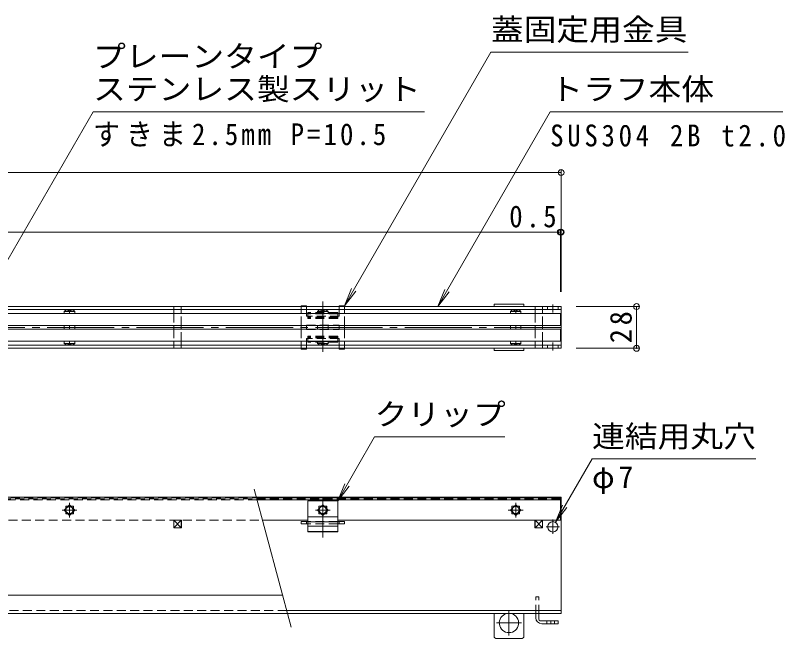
# Model space of a CAD drawing. Units: millimetres at full size, sheet at 1:5; details may follow other scales. Extents: x -825 to 917, y -685 to 646.
# Drawn here: x 135 to 651, y 228 to 646 of the extents above; entities that cross this region are included whole.
import ezdxf
from ezdxf.enums import TextEntityAlignment as Align

# ---------------------------------------------------------------- set-up
doc = ezdxf.new("R2010")
doc.units = ezdxf.units.MM
doc.header["$LTSCALE"] = 5
doc.header["$PDMODE"] = 32
doc.header["$PDSIZE"] = 4
for name, pattern in [('CHAIN1', [8, 5, -1, 1, -1]), ('CHAIN2', [12, 9, -1, 1, -1]), ('DASHED1', [1.8, 1.2, -0.6])]:
    doc.linetypes.add(name, pattern=pattern)
for name, color, linetype, lineweight in [('E-0_通り芯', 4, 'Continuous', 9), ('E-1_躯体', 3, 'Continuous', 9), ('E-2_仕上', 3, 'Continuous', 9), ('E-3_寸法', 6, 'Continuous', 9), ('E-4_文字', 7, 'Continuous', 9), ('E-5_建具', 7, 'Continuous', 9), ('E-7_木断面', 5, 'Continuous', 5), ('E-8_ハッチ', 4, 'DASHED1', 9), ('E-A_インテリア', 1, 'Continuous', 5)]:
    doc.layers.add(name, color=color, linetype=linetype, lineweight=lineweight)
doc.styles.add('ＭＳ ゴシック', font='')
doc.styles.get('ＭＳ ゴシック').set_extended_font_data('MS Gothic')

msp = doc.modelspace()

# ---------------------------------------------------------------- linework, layer by layer
at = {"layer": 'E-0_通り芯'}
for p, q in [((-499, 450.946), (501, 450.946)), ((501, 450.946), (501, 422.946)), ((-499, 448.946), (501, 448.946)), ((-499, 424.946), (501, 424.946)), ((501, 422.946), (-499, 422.946)), ((-499, 322.946), (501, 322.946)), ((501, 322.946), (501, 244.743)), ((5.975, 257.086), (313.947, 257.086)), ((10.975, 244.743), (501, 244.743)), ((316.718, 246.743), (501, 246.743))]:
    msp.add_line(p, q, dxfattribs=at)
at = {"layer": 'E-0_通り芯', "linetype": 'DASHED1'}
for p, q in [((491.952, 450.946), (491.952, 448.946)), ((498.952, 450.946), (498.952, 448.946)), ((491.952, 422.946), (491.952, 424.946)), ((498.952, 422.946), (498.952, 424.946)), ((316.718, 246.743), (10.975, 246.743))]:
    msp.add_line(p, q, dxfattribs=at)
at = {"layer": 'E-0_通り芯', "linetype": 'CHAIN1'}
for p, q in [((495.452, 452.396), (495.452, 447.042)), ((495.452, 421.496), (495.452, 426.85)), ((495.453, 308.004), (495.453, 298.337)), ((490.954, 303.021), (499.905, 303.021))]:
    msp.add_line(p, q, dxfattribs=at)
at = {"layer": 'E-0_通り芯', "linetype": 'CHAIN2'}
msp.add_line((501, 436.946), (-499, 436.946), dxfattribs=at)
at = {"layer": 'E-0_通り芯'}
for points in [[(240.92, 302.446), (246.07, 302.446), (246.07, 307.596), (240.92, 307.596)], [(483.42, 302.446), (488.57, 302.446), (488.57, 307.596), (483.42, 307.596)]]:
    msp.add_lwpolyline(points, close=True, dxfattribs=at)
msp.add_circle((495.453, 303.021), 3.5, dxfattribs=at)
at = {"layer": 'E-1_躯体', "linetype": 'DASHED1'}
for p, q in [((241, 448.946), (241, 450.946)), ((246, 448.946), (246, 450.946)), ((483.5, 448.946), (483.5, 450.946)), ((488.5, 448.946), (488.5, 450.946)), ((241, 446.196), (241, 438.196)), ((246, 438.196), (246, 446.196)), ((483.5, 446.196), (483.5, 438.196)), ((488.5, 438.196), (488.5, 446.196)), ((241, 435.696), (241, 427.696)), ((246, 427.696), (246, 435.696)), ((483.5, 435.696), (483.5, 427.696)), ((488.5, 427.696), (488.5, 435.696)), ((241, 424.946), (241, 422.946)), ((246, 424.946), (246, 422.946)), ((483.5, 424.946), (483.5, 422.946)), ((488.5, 424.946), (488.5, 422.946))]:
    msp.add_line(p, q, dxfattribs=at)
at = {"layer": 'E-1_躯体'}
for p, q in [((241, 446.196), (241, 448.946)), ((246, 446.196), (246, 448.946)), ((483.5, 446.196), (483.5, 448.946)), ((488.5, 446.196), (488.5, 448.946)), ((241, 435.696), (241, 438.196)), ((246, 435.696), (246, 438.196)), ((483.5, 435.696), (483.5, 438.196)), ((488.5, 435.696), (488.5, 438.196)), ((241, 424.946), (241, 427.696)), ((246, 424.946), (246, 427.696)), ((483.5, 424.946), (483.5, 427.696)), ((488.5, 424.946), (488.5, 427.696)), ((246, 307.446), (241, 302.446)), ((241, 307.446), (246, 302.446)), ((488.5, 307.446), (483.5, 302.446)), ((483.5, 307.446), (488.5, 302.446))]:
    msp.add_line(p, q, dxfattribs=at)
for points in [[(241, 302.446), (246, 302.446), (246, 307.446), (241, 307.446)], [(483.5, 302.446), (488.5, 302.446), (488.5, 307.446), (483.5, 307.446)]]:
    msp.add_lwpolyline(points, close=True, dxfattribs=at)
at = {"layer": 'E-2_仕上', "color": 2}
for p, q in [((-498.5, 446.196), (500.5, 446.196)), ((500.5, 446.196), (500.5, 438.196)), ((500.5, 438.196), (-498.5, 438.196)), ((-498.5, 435.696), (500.5, 435.696)), ((500.5, 435.696), (500.5, 427.696)), ((-498.5, 427.696), (500.5, 427.696)), ((296.433, 322.446), (500.5, 322.446)), ((500.5, 321.046), (296.809, 321.046)), ((500.5, 322.446), (500.5, 307.446)), ((469.565, 316.846), (467.9, 316.846)), ((467.9, 316.846), (467.9, 315.181)), ((473.1, 316.846), (471.435, 316.846)), ((473.1, 315.181), (473.1, 316.846)), ((467.9, 313.311), (467.9, 311.646)), ((467.9, 311.646), (469.565, 311.646)), ((471.435, 311.646), (473.1, 311.646)), ((473.1, 311.646), (473.1, 313.311)), ((300.453, 307.446), (331, 307.446)), ((351, 307.446), (500.5, 307.446))]:
    msp.add_line(p, q, dxfattribs=at)
at = {"layer": 'E-2_仕上'}
for p, q in [((168.65, 448.696), (167.465, 447.696)), ((167.465, 447.696), (167.465, 446.196)), ((174.536, 447.696), (167.465, 447.696)), ((168.65, 448.696), (173.35, 448.696)), ((171, 447.696), (171, 446.196)), ((173.35, 448.696), (174.536, 447.696)), ((174.536, 447.696), (174.536, 446.196)), ((338.65, 448.696), (337.465, 447.696)), ((337.465, 447.696), (337.465, 446.196)), ((337.465, 447.696), (344.536, 447.696)), ((343.35, 448.696), (338.65, 448.696)), ((341, 447.696), (341, 446.196)), ((343.35, 448.696), (344.536, 447.696)), ((344.536, 447.696), (344.536, 446.196)), ((468.15, 448.696), (466.964, 447.696)), ((466.964, 447.696), (466.964, 446.196)), ((474.036, 447.696), (466.964, 447.696)), ((468.15, 448.696), (472.85, 448.696)), ((470.5, 447.696), (470.5, 446.196)), ((472.85, 448.696), (474.036, 447.696)), ((474.036, 447.696), (474.036, 446.196)), ((167.465, 435.696), (167.465, 438.196)), ((171, 438.196), (171, 435.696)), ((174.536, 435.696), (174.536, 438.196)), ((337.465, 435.696), (337.465, 438.196)), ((341, 438.196), (341, 435.696)), ((344.536, 435.696), (344.536, 438.196)), ((466.964, 435.696), (466.964, 438.196)), ((470.5, 438.196), (470.5, 435.696)), ((474.036, 435.696), (474.036, 438.196)), ((167.465, 426.196), (167.465, 427.696)), ((174.536, 426.196), (167.465, 426.196)), ((168.65, 425.196), (167.465, 426.196)), ((168.65, 425.196), (173.35, 425.196)), ((171, 426.196), (171, 427.696)), ((173.35, 425.196), (174.536, 426.196)), ((174.536, 426.196), (174.536, 427.696)), ((337.465, 426.196), (337.465, 427.696)), ((337.465, 426.196), (344.536, 426.196)), ((338.65, 425.196), (337.465, 426.196)), ((343.35, 425.196), (338.65, 425.196)), ((341, 426.196), (341, 427.696)), ((343.35, 425.196), (344.536, 426.196)), ((344.536, 426.196), (344.536, 427.696)), ((466.964, 426.196), (466.964, 427.696)), ((474.036, 426.196), (466.964, 426.196)), ((468.15, 425.196), (466.964, 426.196)), ((468.15, 425.196), (472.85, 425.196)), ((470.5, 426.196), (470.5, 427.696)), ((472.85, 425.196), (474.036, 426.196)), ((474.036, 426.196), (474.036, 427.696)), ((470.5, 317.781), (466.964, 314.246)), ((474.036, 314.246), (470.5, 317.781))]:
    msp.add_line(p, q, dxfattribs=at)
at = {"layer": 'E-2_仕上', "color": 2, "linetype": 'DASHED1'}
for p, q in [((-498.5, 322.446), (296.433, 322.446)), ((500.5, 321.746), (-498.5, 321.746)), ((296.809, 321.046), (-498.5, 321.046)), ((170.065, 316.846), (168.4, 316.846)), ((168.4, 316.846), (168.4, 315.181)), ((173.6, 316.846), (171.935, 316.846)), ((173.6, 315.181), (173.6, 316.846)), ((338.398, 315.181), (338.398, 316.846)), ((341.934, 316.846), (343.599, 316.846)), ((343.599, 316.846), (343.599, 315.181)), ((168.4, 313.311), (168.4, 311.646)), ((168.4, 311.646), (170.065, 311.646)), ((171.935, 311.646), (173.6, 311.646)), ((173.6, 311.646), (173.6, 313.311)), ((338.398, 311.646), (338.398, 313.311)), ((340.063, 311.646), (338.398, 311.646)), ((343.599, 311.646), (341.934, 311.646)), ((343.599, 313.311), (343.599, 311.646)), ((-329, 307.446), (300.453, 307.446))]:
    msp.add_line(p, q, dxfattribs=at)
at = {"layer": 'E-2_仕上', "linetype": 'DASHED1'}
for p, q in [((171, 317.781), (167.465, 314.246)), ((174.536, 314.246), (171, 317.781)), ((167.465, 314.246), (171, 310.71)), ((171, 310.71), (174.536, 314.246))]:
    msp.add_line(p, q, dxfattribs=at)
at = {"layer": 'E-2_仕上', "color": 2, "linetype": 'CHAIN2'}
for p, q in [((171, 309.296), (171, 319.196)), ((340.998, 309.296), (340.998, 319.196)), ((470.5, 309.296), (470.5, 319.196)), ((175.95, 314.246), (166.05, 314.246)), ((336.048, 314.246), (345.948, 314.246)), ((475.45, 314.246), (465.55, 314.246))]:
    msp.add_line(p, q, dxfattribs=at)
at = {"layer": 'E-2_仕上'}
msp.add_lwpolyline([(344.534, 314.246), (340.998, 310.71), (337.463, 314.246), (340.998, 317.781)], close=True, dxfattribs=at)
msp.add_lwpolyline([(466.964, 314.246), (470.5, 310.71), (474.036, 314.246)], dxfattribs=at)
at = {"layer": 'E-2_仕上', "linetype": 'DASHED1'}
msp.add_circle((171, 314.246), 2.35, dxfattribs=at)
at = {"layer": 'E-2_仕上'}
for centre in [(340.998, 314.246), (470.5, 314.246)]:
    msp.add_circle(centre, 2.35, dxfattribs=at)
for centre, radius, start, end in [((168.597, 445.31), 3.386, 44.79445, 89.10294), ((173.403, 445.31), 3.386, 90.89706, 135.20555), ((338.597, 445.31), 3.386, 44.79445, 89.10294), ((343.403, 445.31), 3.386, 90.89706, 135.20555), ((468.097, 445.31), 3.386, 44.79445, 89.10294), ((472.903, 445.31), 3.386, 90.89706, 135.20555), ((168.597, 428.582), 3.386, 270.89706, 315.20555), ((173.403, 428.582), 3.386, 224.79445, 269.10294), ((338.597, 428.582), 3.386, 270.89706, 315.20555), ((343.403, 428.582), 3.386, 224.79445, 269.10294), ((468.097, 428.582), 3.386, 270.89706, 315.20555), ((472.903, 428.582), 3.386, 224.79445, 269.10294), ((340.998, 314.246), 2.55, 146.36488, 213.63512), ((340.998, 314.246), 2.55, 56.36488, 123.63512), ((340.998, 314.246), 2.55, 326.36488, 33.63512), ((470.5, 314.246), 2.55, 146.36488, 213.63512), ((470.5, 314.246), 2.55, 56.36488, 123.63512), ((470.5, 314.246), 2.55, 326.36488, 33.63512), ((340.998, 314.246), 2.55, 236.36488, 303.63512), ((470.5, 314.246), 2.55, 236.36488, 303.63512)]:
    msp.add_arc(centre, radius, start, end, dxfattribs=at)
at = {"layer": 'E-2_仕上', "linetype": 'DASHED1'}
for start, end in [(146.36488, 213.63512), (56.36488, 123.63512), (326.36488, 33.63512), (236.36488, 303.63512)]:
    msp.add_arc((171, 314.246), 2.55, start, end, dxfattribs=at)
at = {"layer": 'E-3_寸法', "linetype": 'DASHED1'}
for p, q in [((485.995, 255.946), (483.995, 255.946)), ((483.995, 244.743), (483.995, 255.946)), ((485.995, 244.743), (485.995, 255.946))]:
    msp.add_line(p, q, dxfattribs=at)
at = {"layer": 'E-3_寸法'}
for p, q in [((483.995, 241.946), (483.995, 244.743)), ((485.995, 240.946), (485.995, 244.743)), ((487.995, 237.946), (498.995, 237.946)), ((491.495, 239.946), (491.495, 237.946)), ((496.495, 239.946), (496.495, 237.946))]:
    msp.add_line(p, q, dxfattribs=at)
at = {"layer": 'E-3_寸法', "linetype": 'CHAIN2'}
msp.add_line((493.995, 239.946), (493.995, 237.946), dxfattribs=at)
at = {"layer": 'E-3_寸法'}
msp.add_lwpolyline([(486.995, 239.946), (498.995, 239.946), (498.995, 237.946)], dxfattribs=at)
for centre, radius in [((487.995, 241.946), 4), ((486.995, 240.946), 1)]:
    msp.add_arc(centre, radius, 180, 270, dxfattribs=at)
at = {"layer": 'E-4_文字'}
for p, q in [((501, 542.446), (501, 460.946)), ((-501, 540.946), (501, 540.946)), ((500.5, 500.946), (-498.5, 500.946)), ((500.5, 502.446), (500.5, 460.946)), ((500.5, 500.946), (501, 500.946)), ((553.123, 450.946), (511, 450.946)), ((551.623, 450.946), (551.623, 422.946)), ((553.123, 422.946), (511, 422.946))]:
    msp.add_line(p, q, dxfattribs=at)
for p in [(501, 540.946), (500.5, 500.946), (501, 500.946), (551.623, 450.946), (551.623, 422.946)]:
    msp.add_point(p, dxfattribs=at)
at = {"layer": 'E-5_建具'}
for p, q in [((453.843, 621.781), (355.5, 451.446)), ((453.843, 621.781), (586.343, 621.781)), ((186.783, 581.781), (108.502, 446.196)), ((186.783, 581.781), (409.283, 581.781)), ((493.66, 581.781), (418.123, 450.946)), ((493.66, 581.781), (649.91, 581.781)), ((355.5, 451.446), (360.284, 462.994)), ((355.5, 451.446), (363.11, 461.363)), ((418.123, 450.946), (422.906, 462.494)), ((418.123, 450.946), (425.732, 460.863)), ((375.81, 363.418), (351, 320.446)), ((375.81, 363.418), (463.31, 363.418)), ((521.762, 348.591), (497.203, 306.052)), ((521.762, 348.591), (631.762, 348.591)), ((351, 320.446), (355.783, 331.994)), ((294.837, 328.404), (319.691, 235.649)), ((351, 320.446), (358.609, 330.363)), ((497.203, 306.052), (501.986, 317.6)), ((497.203, 306.052), (504.812, 315.969))]:
    msp.add_line(p, q, dxfattribs=at)
at = {"layer": 'E-7_木断面', "linetype": 'DASHED1'}
for p, q in [((326.5, 448.946), (326.5, 451.446)), ((330, 448.946), (330, 450.946)), ((352, 450.946), (352, 448.946)), ((355.5, 450.946), (355.5, 448.946)), ((326.5, 438.196), (326.5, 446.196)), ((330, 446.196), (330, 444.446)), ((352, 444.446), (330, 444.446)), ((352, 444.446), (352, 446.196)), ((355.5, 438.196), (355.5, 446.196)), ((326.5, 435.696), (326.5, 427.696)), ((330, 438.446), (330, 438.196)), ((330, 438.446), (352, 438.446)), ((330, 435.446), (330, 435.696)), ((330, 435.446), (352, 435.446)), ((352, 438.196), (352, 438.446)), ((352, 435.446), (352, 435.696)), ((355.5, 435.696), (355.5, 427.696)), ((330, 427.696), (330, 429.446)), ((352, 429.446), (330, 429.446)), ((352, 427.696), (352, 429.446)), ((326.5, 422.946), (326.5, 424.946)), ((330, 422.946), (330, 424.946)), ((352, 422.946), (352, 424.946)), ((355.5, 422.946), (355.5, 424.946)), ((351, 306.546), (331, 306.546)), ((351, 305.046), (331, 305.046))]:
    msp.add_line(p, q, dxfattribs=at)
at = {"layer": 'E-7_木断面'}
for p, q in [((326.5, 451.446), (326.5, 450.946)), ((326.5, 451.446), (330, 451.446)), ((330, 451.446), (330, 450.946)), ((352, 451.446), (352, 450.946)), ((352, 451.446), (355.5, 451.446)), ((355.5, 451.446), (355.5, 450.946)), ((326.5, 448.946), (326.5, 446.196)), ((330, 448.946), (330, 446.196)), ((352, 448.946), (352, 446.196)), ((355.5, 448.946), (355.5, 446.196)), ((326.5, 438.196), (326.5, 435.696)), ((330, 438.196), (330, 435.696)), ((352, 435.696), (352, 438.196)), ((355.5, 438.196), (355.5, 435.696)), ((326.5, 427.696), (326.5, 424.946)), ((330, 427.696), (330, 424.946)), ((352, 427.696), (352, 424.946)), ((355.5, 427.696), (355.5, 424.946)), ((326.5, 422.946), (326.5, 422.446)), ((326.5, 422.446), (330, 422.446)), ((330, 422.946), (330, 422.446)), ((352, 422.946), (352, 422.446)), ((352, 422.446), (355.5, 422.446)), ((355.5, 422.946), (355.5, 422.446)), ((326.5, 306.546), (326.5, 305.046)), ((330, 306.546), (326.5, 306.546)), ((330, 305.046), (326.5, 305.046)), ((331, 306.546), (330, 306.546)), ((330, 306.546), (330, 305.046)), ((331, 305.046), (330, 305.046)), ((355.5, 306.546), (351, 306.546)), ((352, 305.046), (351, 305.046)), ((352, 306.546), (352, 305.046)), ((355.5, 305.046), (352, 305.046)), ((355.5, 306.546), (355.5, 305.046))]:
    msp.add_line(p, q, dxfattribs=at)
at = {"layer": 'E-7_木断面', "linetype": 'CHAIN2'}
msp.add_line((341, 420.44), (341, 454.439), dxfattribs=at)
at = {"layer": 'E-8_ハッチ'}
for p, q in [((331, 442.896), (331, 446.945)), ((351, 446.945), (331, 446.945)), ((351, 446.473), (331, 446.473)), ((351, 446.445), (331, 446.445)), ((351, 446.077), (331, 446.077)), ((351, 442.896), (351, 446.945)), ((351, 443.894), (331, 443.894)), ((351, 443.394), (331, 443.394)), ((351, 443.249), (331, 443.249)), ((351, 442.896), (331, 442.896)), ((331, 430.996), (331, 426.947)), ((351, 430.996), (331, 430.996)), ((351, 430.642), (331, 430.642)), ((351, 430.497), (331, 430.497)), ((351, 429.997), (331, 429.997)), ((351, 430.996), (351, 426.947)), ((351, 427.815), (331, 427.815)), ((351, 426.947), (331, 426.947)), ((338.4, 316.846), (340.065, 316.846))]:
    msp.add_line(p, q, dxfattribs=at)
at = {"layer": 'E-8_ハッチ', "linetype": 'Continuous'}
for p, q in [((351, 427.419), (331, 427.419)), ((331, 320.446), (351, 320.446)), ((331, 320.446), (331, 299.608)), ((351, 320.446), (351, 299.608)), ((338.398, 316.846), (340.063, 316.846)), ((338.4, 316.846), (338.4, 315.181)), ((341.935, 316.846), (343.6, 316.846)), ((343.6, 316.846), (343.6, 315.181)), ((341.935, 311.646), (343.6, 311.646)), ((343.6, 313.31), (343.6, 311.646)), ((331, 309.818), (351, 309.818)), ((331, 306.446), (351, 306.446)), ((331, 303.423), (351, 303.423)), ((331, 299.962), (351, 299.962)), ((331, 299.608), (351, 299.608))]:
    msp.add_line(p, q, dxfattribs=at)
at = {"layer": 'E-8_ハッチ', "linetype": 'CHAIN2'}
msp.add_line((341, 322.382), (341, 295.832), dxfattribs=at)
at = {"layer": 'E-8_ハッチ', "linetype": 'Continuous'}
msp.add_lwpolyline([(338.4, 313.311), (338.4, 311.646), (340.064, 311.646)], dxfattribs=at)
at = {"layer": 'E-A_インテリア'}
for p, q in [((456.025, 452.546), (456.025, 450.946)), ((456.025, 452.546), (476.025, 452.546)), ((476.025, 452.546), (476.025, 450.946)), ((456.025, 421.346), (456.025, 422.946)), ((456.025, 421.346), (476.025, 421.346)), ((476.025, 421.346), (476.025, 422.946)), ((456, 244.743), (456, 229.696)), ((476, 244.743), (476, 229.696)), ((457.75, 227.946), (474.25, 227.946))]:
    msp.add_line(p, q, dxfattribs=at)
at = {"layer": 'E-A_インテリア', "linetype": 'CHAIN1'}
for p, q in [((466, 246.887), (466, 230.005)), ((457.559, 238.446), (474.441, 238.446))]:
    msp.add_line(p, q, dxfattribs=at)
at = {"layer": 'E-A_インテリア'}
for centre, radius, start, end in [((466, 238.446), 6.5, 104.35966, 75.64034), ((457.75, 229.696), 1.75, 180, 270), ((474.25, 229.696), 1.75, 270, 0)]:
    msp.add_arc(centre, radius, start, end, dxfattribs=at)

# ---------------------------------------------------------------- texts
at = {"layer": 'E-4_文字', "color": 2, "insert": (466.174, 503.946), "char_height": 14.66, "attachment_point": 7, "style": 'ＭＳ ゴシック'}
msp.add_mtext('\\T1.27;\\W0.9;0.5', dxfattribs=at)
at = {"layer": 'E-4_文字', "color": 2, "insert": (548.623, 426.321), "char_height": 14.66, "attachment_point": 7, "rotation": 90, "style": 'ＭＳ ゴシック'}
msp.add_mtext('\\T1.27;\\W0.95;28', dxfattribs=at)
at = {"layer": 'E-5_建具', "color": 2, "style": 'ＭＳ ゴシック', "width": 1.1}
for s, p in [('蓋固定用金具', (453.843, 625.281)), ('プレーンタイプ', (186.783, 607.277)), ('ステンレス製スリット', (186.783, 585.281)), ('トラフ本体', (493.66, 585.281)), ('クリップ', (375.81, 366.918)), ('連結用丸穴', (521.762, 352.091))]:
    msp.add_text(s, height=14.66, dxfattribs=at).set_placement(p, align=Align.BOTTOM_LEFT)
at = {"layer": 'E-5_建具', "color": 2, "char_height": 14.66, "attachment_point": 7, "style": 'ＭＳ ゴシック'}
for s, insert in [('\\T1.23;\\W0.9;すきま2.5mm\\~P=10.5', (186.783, 558.281)), ('\\T1.28;\\W0.9;SUS304\\~2B\\~t2.0', (493.66, 558.281)), ('\\T1.17;φ7', (521.762, 325.091))]:
    msp.add_mtext(s, dxfattribs=dict(at, insert=insert))

doc.saveas('drawing.dxf')
